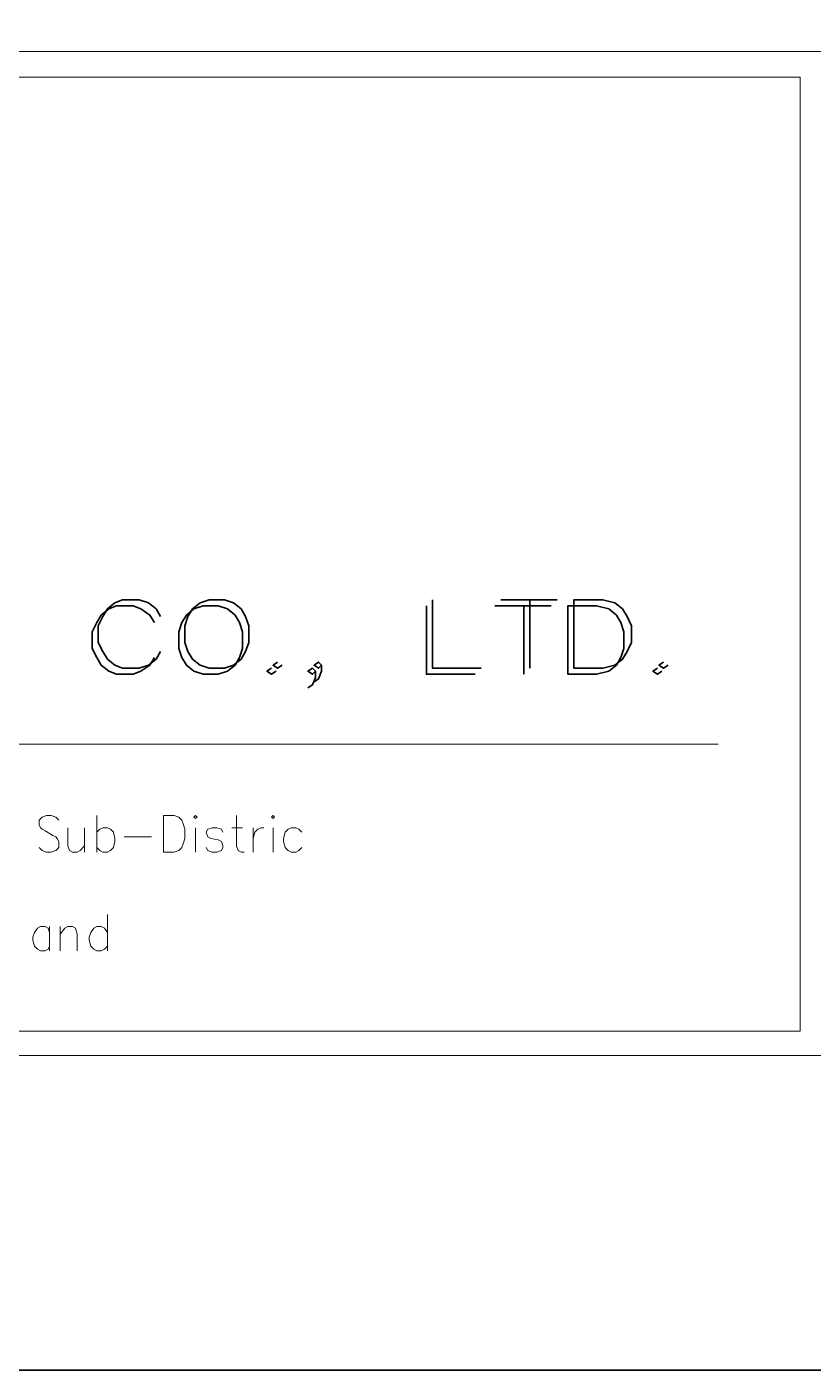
# Model space of a CAD drawing. Header units: millimetres. Extents: x 0 to 1031, y 0 to 726.
# Drawn here: x 367.2 to 424.2, y 0 to 97.4 of the extents above; entities that cross this region are included whole.
import ezdxf

# ---------------------------------------------------------------- set-up
doc = ezdxf.new("R2010")
doc.units = ezdxf.units.MM
doc.header["$LTSCALE"] = 6
doc.layers.add('PDF_Geometry', color=7, linetype='Continuous')

msp = doc.modelspace()

# ---------------------------------------------------------------- linework, layer by layer
at = {"layer": 'PDF_Geometry', "lineweight": 35}
for points in [[(0, 0), (1030.824, 0), (1030.824, 726.224), (0, 726.224)], [(380.419, 55.88), (379.758, 55.66), (379.206, 55.219), (378.876, 54.668), (378.655, 54.007), (378.655, 52.794), (378.876, 52.133), (379.206, 51.582), (379.758, 51.141), (380.419, 50.921), (381.521, 50.921), (382.182, 51.141), (382.733, 51.582), (383.064, 52.133), (383.285, 52.794), (383.285, 54.007), (383.064, 54.668), (382.733, 55.219), (382.182, 55.66), (381.521, 55.88)], [(406.871, 50.921), (406.871, 55.88), (408.965, 55.88), (409.847, 55.66), (410.398, 55.219), (410.729, 54.668), (411.059, 54.007), (411.059, 52.794), (410.729, 52.133), (410.398, 51.582), (409.847, 51.141), (408.965, 50.921)], [(379.978, 55.44), (379.317, 55.219), (378.766, 54.778), (378.435, 54.227), (378.215, 53.566), (378.215, 52.353), (378.435, 51.692), (378.766, 51.141), (379.317, 50.7), (379.978, 50.48), (381.08, 50.48), (381.741, 50.7), (382.293, 51.141), (382.623, 51.692), (382.844, 52.353), (382.844, 53.566), (382.623, 54.227), (382.293, 54.778), (381.741, 55.219), (381.08, 55.44)], [(406.43, 50.48), (406.43, 55.44), (408.524, 55.44), (409.406, 55.219), (409.957, 54.778), (410.288, 54.227), (410.508, 53.566), (410.508, 52.353), (410.288, 51.692), (409.957, 51.141), (409.406, 50.7), (408.524, 50.48)]]:
    msp.add_lwpolyline(points, close=True, dxfattribs=at)
at = {"layer": 'PDF_Geometry', "lineweight": 9}
for points in [[(423.294, 22.815), (425.167, 22.815), (778.037, 22.815), (778.037, 95.669), (252.787, 95.669), (252.787, 22.815), (425.167, 22.815)], [(257.636, 45.41), (417.342, 45.41)], [(254.55, 24.579), (423.294, 24.579)]]:
    msp.add_lwpolyline(points, dxfattribs=at)
msp.add_lwpolyline([(254.55, 93.795), (254.55, 24.579), (423.294, 24.579), (423.294, 93.795)], close=True, dxfattribs=at)
at = {"layer": 'PDF_Geometry', "lineweight": 35}
for points in [[(376.892, 54.668), (376.561, 55.219), (376.01, 55.66), (375.349, 55.88), (374.136, 55.88), (373.585, 55.66), (373.034, 55.219), (372.704, 54.668), (372.373, 54.007), (372.373, 52.794), (372.704, 52.133), (373.034, 51.582), (373.585, 51.141), (374.136, 50.921), (375.349, 50.921), (376.01, 51.141), (376.561, 51.582), (376.892, 52.133)], [(396.621, 55.88), (396.621, 50.921), (400.148, 50.921)], [(401.581, 55.88), (405.659, 55.88)], [(403.675, 55.88), (403.675, 50.921)], [(376.451, 54.227), (376.12, 54.778), (375.459, 55.219), (374.908, 55.44), (373.696, 55.44), (373.145, 55.219), (372.593, 54.778), (372.263, 54.227), (371.932, 53.566), (371.932, 52.353), (372.263, 51.692), (372.593, 51.141), (373.145, 50.7), (373.696, 50.48), (374.908, 50.48), (375.459, 50.7), (376.12, 51.141), (376.451, 51.692)], [(396.18, 55.44), (396.18, 50.48), (399.707, 50.48)], [(401.14, 55.44), (405.218, 55.44)], [(403.234, 55.44), (403.234, 50.48)], [(384.938, 50.921), (384.607, 50.7), (384.938, 50.48), (385.268, 50.7)], [(385.379, 51.361), (385.048, 51.141), (385.379, 50.921), (385.709, 51.141)], [(388.134, 50.7), (387.914, 50.48), (387.583, 50.7), (387.914, 50.921), (388.134, 50.7), (388.134, 50.259), (387.914, 49.708), (387.583, 49.488)], [(388.575, 51.141), (388.355, 50.921), (388.024, 51.141), (388.355, 51.361), (388.575, 51.141), (388.575, 50.7), (388.355, 50.149), (388.024, 49.929)], [(412.933, 50.921), (412.602, 50.7), (412.933, 50.48), (413.264, 50.7)], [(413.374, 51.361), (413.043, 51.141), (413.374, 50.921), (413.705, 51.141)]]:
    msp.add_lwpolyline(points, dxfattribs=at)
at = {"layer": 'PDF_Geometry', "lineweight": 18}
for points in [[(369.507, 39.899), (369.287, 40.119), (368.956, 40.229), (368.626, 40.229), (368.295, 40.119), (368.074, 39.899), (368.074, 39.568), (368.185, 39.348), (368.295, 39.238), (368.515, 39.127), (369.066, 38.797), (369.287, 38.686), (369.397, 38.576), (369.507, 38.356), (369.507, 37.915), (369.287, 37.694), (368.956, 37.584), (368.626, 37.584), (368.295, 37.694), (368.074, 37.915)], [(372.263, 37.584), (372.263, 40.229)], [(382.403, 40.229), (382.403, 38.025), (382.513, 37.694), (382.733, 37.584), (382.954, 37.584)], [(370.169, 39.348), (370.169, 38.025), (370.279, 37.694), (370.499, 37.584), (370.83, 37.584), (371.05, 37.694), (371.381, 38.025)], [(371.381, 39.348), (371.381, 37.584)], [(372.263, 39.017), (372.483, 39.238), (372.704, 39.348), (373.034, 39.348), (373.255, 39.238), (373.475, 39.017), (373.585, 38.576), (373.585, 38.356), (373.475, 37.915), (373.255, 37.694), (373.034, 37.584), (372.704, 37.584), (372.483, 37.694), (372.263, 37.915)], [(379.427, 39.348), (379.427, 37.584)], [(381.411, 39.017), (381.301, 39.238), (380.97, 39.348), (380.639, 39.348), (380.309, 39.238), (380.198, 39.017), (380.309, 38.686), (380.529, 38.576), (381.08, 38.466), (381.301, 38.356), (381.411, 38.025), (381.411, 37.915), (381.301, 37.694), (380.97, 37.584), (380.639, 37.584), (380.309, 37.694), (380.198, 37.915)], [(382.072, 39.348), (382.844, 39.348)], [(383.615, 37.584), (383.615, 39.348)], [(383.615, 38.576), (383.725, 39.017), (383.946, 39.238), (384.166, 39.348), (384.387, 39.348)], [(385.048, 39.348), (385.048, 37.584)], [(387.142, 39.017), (386.922, 39.238), (386.701, 39.348), (386.371, 39.348), (386.15, 39.238), (385.93, 39.017), (385.82, 38.576), (385.82, 38.356), (385.93, 37.915), (386.15, 37.694), (386.371, 37.584), (386.701, 37.584), (386.922, 37.694), (387.142, 37.915)], [(374.247, 38.686), (376.231, 38.686)], [(368.846, 31.743), (368.736, 32.073), (368.515, 32.184), (368.185, 32.184), (367.964, 32.073), (367.744, 31.743), (367.634, 31.412), (367.634, 31.192), (367.744, 30.751), (367.964, 30.53), (368.185, 30.42), (368.515, 30.42), (368.736, 30.53), (368.846, 30.751)], [(368.846, 32.184), (368.846, 30.42)], [(369.618, 30.42), (369.618, 32.184)], [(369.618, 31.632), (369.948, 32.073), (370.169, 32.184), (370.499, 32.184), (370.72, 32.073), (370.83, 31.632), (370.83, 30.42)], [(373.034, 31.743), (372.814, 32.073), (372.593, 32.184), (372.263, 32.184), (372.042, 32.073), (371.822, 31.743), (371.712, 31.412), (371.712, 31.192), (371.822, 30.751), (372.042, 30.53), (372.263, 30.42), (372.593, 30.42), (372.814, 30.53), (373.034, 30.751)], [(373.034, 33.065), (373.034, 30.42)]]:
    msp.add_lwpolyline(points, dxfattribs=at)
for points in [[(377.112, 37.584), (377.112, 40.229), (377.884, 40.229), (378.215, 40.119), (378.435, 39.899), (378.545, 39.568), (378.655, 39.238), (378.655, 38.576), (378.545, 38.246), (378.435, 37.915), (378.215, 37.694), (377.884, 37.584)], [(379.317, 40.119), (379.427, 40.009), (379.537, 40.119), (379.427, 40.229)], [(384.938, 40.119), (385.048, 40.009), (385.158, 40.119), (385.048, 40.229)]]:
    msp.add_lwpolyline(points, close=True, dxfattribs=at)

doc.saveas('drawing.dxf')
